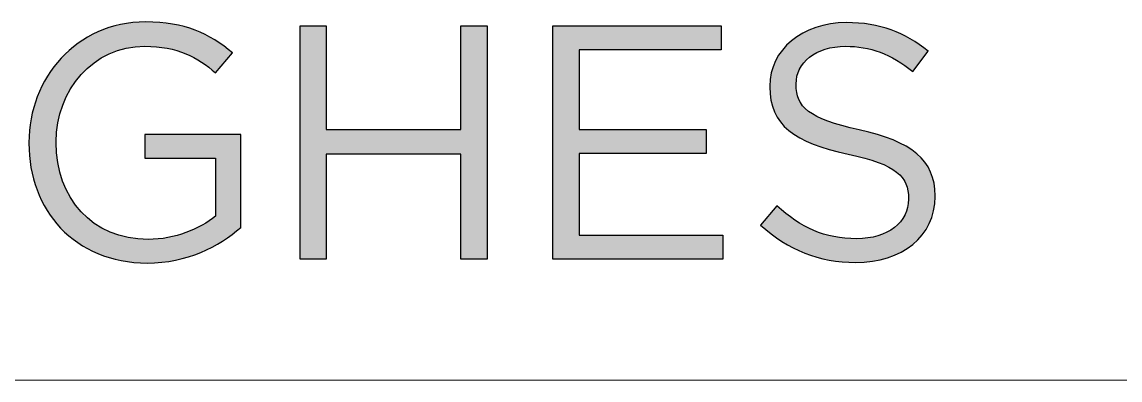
# Model space of a CAD drawing. Header units: inches. Extents: x 947 to 1788, y 0 to 594.
# Drawn here: x 1661.7 to 1680.24, y 83.14 to 89.18 of the extents above; entities that cross this region are included whole.
import ezdxf

# ---------------------------------------------------------------- set-up
doc = ezdxf.new("R2010")
doc.units = ezdxf.units.IN
doc.header["$MEASUREMENT"] = 0
doc.layers.add('BG 0 -1', color=7, linetype='Continuous')
doc.layers.add('BG F-ANNO-LOGO', color=7, linetype='Continuous')

msp = doc.modelspace()

# ---------------------------------------------------------------- hatches: boundary and pattern name
at = {"layer": 'BG F-ANNO-LOGO', "linetype": 'ByBlock'}
h = msp.add_hatch(color=154, dxfattribs=at)
edge = h.paths.add_edge_path()
edge.add_spline(control_points=[(1661.819, 87.139), (1661.819, 87.139), (1661.819, 87.15), (1661.819, 87.15), (1661.819, 88.228), (1662.61, 89.183), (1663.79, 89.183), (1664.453, 89.183), (1664.863, 88.992), (1665.256, 88.661), (1665.256, 88.661), (1664.97, 88.324), (1664.97, 88.324), (1664.666, 88.588), (1664.329, 88.773), (1663.773, 88.773), (1662.903, 88.773), (1662.279, 88.037), (1662.279, 87.161), (1662.279, 87.161), (1662.279, 87.15), (1662.279, 87.15), (1662.279, 86.212), (1662.88, 85.515), (1663.835, 85.515), (1664.284, 85.515), (1664.7, 85.689), (1664.97, 85.909), (1664.97, 85.909), (1664.97, 86.886), (1664.97, 86.886), (1664.97, 86.886), (1663.773, 86.886), (1663.773, 86.886), (1663.773, 86.886), (1663.773, 87.285), (1663.773, 87.285), (1663.773, 87.285), (1665.396, 87.285), (1665.396, 87.285), (1665.396, 87.285), (1665.396, 85.718), (1665.396, 85.718), (1665.031, 85.392), (1664.481, 85.117), (1663.818, 85.117), (1662.582, 85.117), (1661.819, 86.015), (1661.819, 87.139)], knot_values=[0, 0, 0, 0, 1, 1, 1, 2, 2, 2, 3, 3, 3, 4, 4, 4, 5, 5, 5, 6, 6, 6, 7, 7, 7, 8, 8, 8, 9, 9, 9, 10, 10, 10, 11, 11, 11, 12, 12, 12, 13, 13, 13, 14, 14, 14, 15, 15, 15, 16, 16, 16, 16], degree=3, periodic=0)
h = msp.add_hatch(color=154, dxfattribs=at)
edge = h.paths.add_edge_path()
edge.add_spline(control_points=[(1674.167, 85.757), (1674.167, 85.757), (1674.442, 86.083), (1674.442, 86.083), (1674.852, 85.712), (1675.245, 85.527), (1675.79, 85.527), (1676.318, 85.527), (1676.666, 85.807), (1676.666, 86.195), (1676.666, 86.195), (1676.666, 86.206), (1676.666, 86.206), (1676.666, 86.571), (1676.47, 86.779), (1675.644, 86.953), (1674.739, 87.15), (1674.324, 87.442), (1674.324, 88.088), (1674.324, 88.088), (1674.324, 88.099), (1674.324, 88.099), (1674.324, 88.717), (1674.869, 89.172), (1675.616, 89.172), (1676.189, 89.172), (1676.599, 89.009), (1676.998, 88.689), (1676.998, 88.689), (1676.739, 88.346), (1676.739, 88.346), (1676.374, 88.644), (1676.009, 88.773), (1675.604, 88.773), (1675.093, 88.773), (1674.768, 88.492), (1674.768, 88.138), (1674.768, 88.138), (1674.768, 88.127), (1674.768, 88.127), (1674.768, 87.756), (1674.97, 87.549), (1675.835, 87.363), (1676.711, 87.172), (1677.115, 86.852), (1677.115, 86.251), (1677.115, 86.251), (1677.115, 86.24), (1677.115, 86.24), (1677.115, 85.566), (1676.554, 85.128), (1675.773, 85.128), (1675.15, 85.128), (1674.638, 85.335), (1674.167, 85.757)], knot_values=[0, 0, 0, 0, 1, 1, 1, 2, 2, 2, 3, 3, 3, 4, 4, 4, 5, 5, 5, 6, 6, 6, 7, 7, 7, 8, 8, 8, 9, 9, 9, 10, 10, 10, 11, 11, 11, 12, 12, 12, 13, 13, 13, 14, 14, 14, 15, 15, 15, 16, 16, 16, 17, 17, 17, 18, 18, 18, 18], degree=3, periodic=0)
for points in [[(1666.395, 89.116), (1666.839, 89.116), (1666.839, 87.369), (1669.108, 87.369), (1669.108, 89.116), (1669.552, 89.116), (1669.552, 85.184), (1669.108, 85.184), (1669.108, 86.953), (1666.839, 86.953), (1666.839, 85.184), (1666.395, 85.184)], [(1670.663, 89.116), (1673.505, 89.116), (1673.505, 88.711), (1671.106, 88.711), (1671.106, 87.369), (1673.252, 87.369), (1673.252, 86.964), (1671.106, 86.964), (1671.106, 85.588), (1673.533, 85.588), (1673.533, 85.184), (1670.663, 85.184)]]:
    msp.add_hatch(color=154, dxfattribs=at).paths.add_polyline_path(points)

# ---------------------------------------------------------------- linework, layer by layer
at = {"layer": 'BG 0 -1', "color": 7, "linetype": 'Continuous', "lineweight": 9}
msp.add_line((1613.543, 83.143), (1762.81, 83.143), dxfattribs=at)
at = {"layer": 'BG F-ANNO-LOGO', "color": 154, "linetype": 'Continuous', "lineweight": 25}
for points in [[(1666.395, 89.116), (1666.839, 89.116), (1666.839, 87.369), (1669.108, 87.369), (1669.108, 89.116), (1669.552, 89.116), (1669.552, 85.184), (1669.108, 85.184), (1669.108, 86.953), (1666.839, 86.953), (1666.839, 85.184), (1666.395, 85.184)], [(1670.663, 89.116), (1673.505, 89.116), (1673.505, 88.711), (1671.106, 88.711), (1671.106, 87.369), (1673.252, 87.369), (1673.252, 86.964), (1671.106, 86.964), (1671.106, 85.588), (1673.533, 85.588), (1673.533, 85.184), (1670.663, 85.184)]]:
    msp.add_lwpolyline(points, close=True, dxfattribs=at)
at = {"layer": 'BG F-ANNO-LOGO', "color": 7, "linetype": 'Continuous', "lineweight": 0}
for points in [[(1666.395, 89.116), (1666.839, 89.116), (1666.839, 87.369), (1669.108, 87.369), (1669.108, 89.116), (1669.552, 89.116), (1669.552, 85.184), (1669.108, 85.184), (1669.108, 86.953), (1666.839, 86.953), (1666.839, 85.184), (1666.395, 85.184)], [(1670.663, 89.116), (1673.505, 89.116), (1673.505, 88.711), (1671.106, 88.711), (1671.106, 87.369), (1673.252, 87.369), (1673.252, 86.964), (1671.106, 86.964), (1671.106, 85.588), (1673.533, 85.588), (1673.533, 85.184), (1670.663, 85.184)]]:
    msp.add_lwpolyline(points, close=True, dxfattribs=at)
at = {"layer": 'BG F-ANNO-LOGO', "color": 154, "linetype": 'Continuous', "lineweight": 25}
for points, knots in [([(1661.819, 87.139), (1661.819, 87.139), (1661.819, 87.15), (1661.819, 87.15), (1661.819, 88.228), (1662.61, 89.183), (1663.79, 89.183), (1664.453, 89.183), (1664.863, 88.992), (1665.256, 88.661), (1665.256, 88.661), (1664.97, 88.324), (1664.97, 88.324), (1664.666, 88.588), (1664.329, 88.773), (1663.773, 88.773), (1662.903, 88.773), (1662.279, 88.037), (1662.279, 87.161), (1662.279, 87.161), (1662.279, 87.15), (1662.279, 87.15), (1662.279, 86.212), (1662.88, 85.515), (1663.835, 85.515), (1664.284, 85.515), (1664.7, 85.689), (1664.97, 85.909), (1664.97, 85.909), (1664.97, 86.886), (1664.97, 86.886), (1664.97, 86.886), (1663.773, 86.886), (1663.773, 86.886), (1663.773, 86.886), (1663.773, 87.285), (1663.773, 87.285), (1663.773, 87.285), (1665.396, 87.285), (1665.396, 87.285), (1665.396, 87.285), (1665.396, 85.718), (1665.396, 85.718), (1665.031, 85.392), (1664.481, 85.117), (1663.818, 85.117), (1662.582, 85.117), (1661.819, 86.015), (1661.819, 87.139)], [0, 0, 0, 0, 1, 1, 1, 2, 2, 2, 3, 3, 3, 4, 4, 4, 5, 5, 5, 6, 6, 6, 7, 7, 7, 8, 8, 8, 9, 9, 9, 10, 10, 10, 11, 11, 11, 12, 12, 12, 13, 13, 13, 14, 14, 14, 15, 15, 15, 16, 16, 16, 16]), ([(1674.167, 85.757), (1674.167, 85.757), (1674.442, 86.083), (1674.442, 86.083), (1674.852, 85.712), (1675.245, 85.527), (1675.79, 85.527), (1676.318, 85.527), (1676.666, 85.807), (1676.666, 86.195), (1676.666, 86.195), (1676.666, 86.206), (1676.666, 86.206), (1676.666, 86.571), (1676.47, 86.779), (1675.644, 86.953), (1674.739, 87.15), (1674.324, 87.442), (1674.324, 88.088), (1674.324, 88.088), (1674.324, 88.099), (1674.324, 88.099), (1674.324, 88.717), (1674.869, 89.172), (1675.616, 89.172), (1676.189, 89.172), (1676.599, 89.009), (1676.998, 88.689), (1676.998, 88.689), (1676.739, 88.346), (1676.739, 88.346), (1676.374, 88.644), (1676.009, 88.773), (1675.604, 88.773), (1675.093, 88.773), (1674.768, 88.492), (1674.768, 88.138), (1674.768, 88.138), (1674.768, 88.127), (1674.768, 88.127), (1674.768, 87.756), (1674.97, 87.549), (1675.835, 87.363), (1676.711, 87.172), (1677.115, 86.852), (1677.115, 86.251), (1677.115, 86.251), (1677.115, 86.24), (1677.115, 86.24), (1677.115, 85.566), (1676.554, 85.128), (1675.773, 85.128), (1675.15, 85.128), (1674.638, 85.335), (1674.167, 85.757)], [0, 0, 0, 0, 1, 1, 1, 2, 2, 2, 3, 3, 3, 4, 4, 4, 5, 5, 5, 6, 6, 6, 7, 7, 7, 8, 8, 8, 9, 9, 9, 10, 10, 10, 11, 11, 11, 12, 12, 12, 13, 13, 13, 14, 14, 14, 15, 15, 15, 16, 16, 16, 17, 17, 17, 18, 18, 18, 18])]:
    msp.add_open_spline(points, degree=3, knots=knots, dxfattribs=at)
at = {"layer": 'BG F-ANNO-LOGO', "color": 7, "linetype": 'Continuous', "lineweight": 0}
for points, knots in [([(1661.819, 87.139), (1661.819, 87.139), (1661.819, 87.15), (1661.819, 87.15), (1661.819, 88.228), (1662.61, 89.183), (1663.79, 89.183), (1664.453, 89.183), (1664.863, 88.992), (1665.256, 88.661), (1665.256, 88.661), (1664.97, 88.324), (1664.97, 88.324), (1664.666, 88.588), (1664.329, 88.773), (1663.773, 88.773), (1662.903, 88.773), (1662.279, 88.037), (1662.279, 87.161), (1662.279, 87.161), (1662.279, 87.15), (1662.279, 87.15), (1662.279, 86.212), (1662.88, 85.515), (1663.835, 85.515), (1664.284, 85.515), (1664.7, 85.689), (1664.97, 85.909), (1664.97, 85.909), (1664.97, 86.886), (1664.97, 86.886), (1664.97, 86.886), (1663.773, 86.886), (1663.773, 86.886), (1663.773, 86.886), (1663.773, 87.285), (1663.773, 87.285), (1663.773, 87.285), (1665.396, 87.285), (1665.396, 87.285), (1665.396, 87.285), (1665.396, 85.718), (1665.396, 85.718), (1665.031, 85.392), (1664.481, 85.117), (1663.818, 85.117), (1662.582, 85.117), (1661.819, 86.015), (1661.819, 87.139)], [0, 0, 0, 0, 1, 1, 1, 2, 2, 2, 3, 3, 3, 4, 4, 4, 5, 5, 5, 6, 6, 6, 7, 7, 7, 8, 8, 8, 9, 9, 9, 10, 10, 10, 11, 11, 11, 12, 12, 12, 13, 13, 13, 14, 14, 14, 15, 15, 15, 16, 16, 16, 16]), ([(1674.167, 85.757), (1674.167, 85.757), (1674.442, 86.083), (1674.442, 86.083), (1674.852, 85.712), (1675.245, 85.527), (1675.79, 85.527), (1676.318, 85.527), (1676.666, 85.807), (1676.666, 86.195), (1676.666, 86.195), (1676.666, 86.206), (1676.666, 86.206), (1676.666, 86.571), (1676.47, 86.779), (1675.644, 86.953), (1674.739, 87.15), (1674.324, 87.442), (1674.324, 88.088), (1674.324, 88.088), (1674.324, 88.099), (1674.324, 88.099), (1674.324, 88.717), (1674.869, 89.172), (1675.616, 89.172), (1676.189, 89.172), (1676.599, 89.009), (1676.998, 88.689), (1676.998, 88.689), (1676.739, 88.346), (1676.739, 88.346), (1676.374, 88.644), (1676.009, 88.773), (1675.604, 88.773), (1675.093, 88.773), (1674.768, 88.492), (1674.768, 88.138), (1674.768, 88.138), (1674.768, 88.127), (1674.768, 88.127), (1674.768, 87.756), (1674.97, 87.549), (1675.835, 87.363), (1676.711, 87.172), (1677.115, 86.852), (1677.115, 86.251), (1677.115, 86.251), (1677.115, 86.24), (1677.115, 86.24), (1677.115, 85.566), (1676.554, 85.128), (1675.773, 85.128), (1675.15, 85.128), (1674.638, 85.335), (1674.167, 85.757)], [0, 0, 0, 0, 1, 1, 1, 2, 2, 2, 3, 3, 3, 4, 4, 4, 5, 5, 5, 6, 6, 6, 7, 7, 7, 8, 8, 8, 9, 9, 9, 10, 10, 10, 11, 11, 11, 12, 12, 12, 13, 13, 13, 14, 14, 14, 15, 15, 15, 16, 16, 16, 17, 17, 17, 18, 18, 18, 18])]:
    msp.add_open_spline(points, degree=3, knots=knots, dxfattribs=at)

doc.saveas('drawing.dxf')
